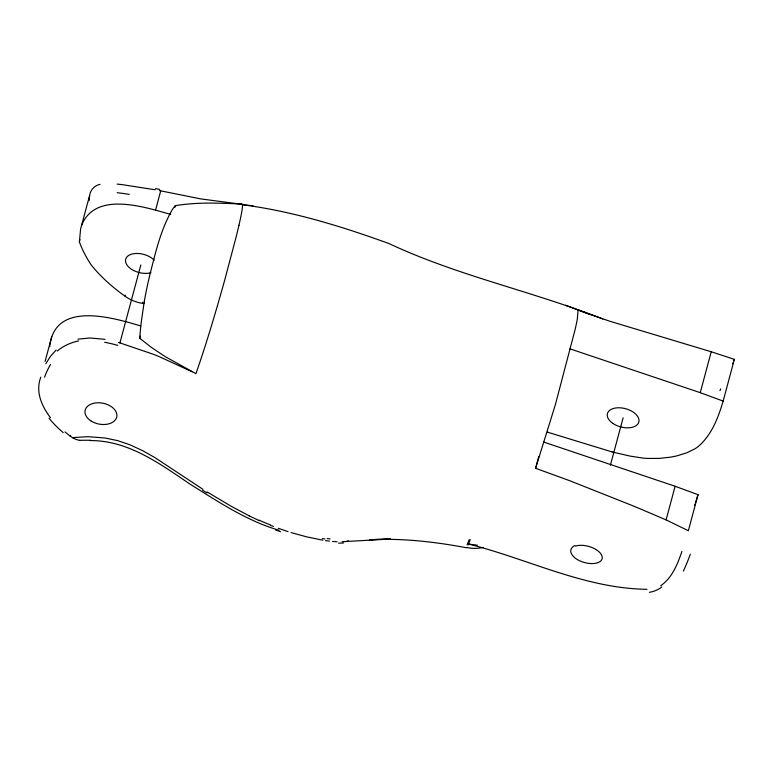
<?xml version="1.0" encoding="UTF-8"?>
<svg xmlns="http://www.w3.org/2000/svg" width="773" height="773" viewBox="0 0 773 773"><rect width="100%" height="100%" fill="white"/><g stroke="black" fill="none" stroke-linecap="round" stroke-linejoin="round"><path stroke-width="1.16" d="M143.952 303.625L142.59 303.393A24.34 14.127 15 0 1 135.613 301.644L133.777 300.977A26.862 15.595 15 0 1 125.323 296.417A170.234 98.799 15 0 1 91.427 265.265A187.027 108.539 15 0 1 79.387 241.872L80.614 228.924L89.62 195.53C90.286 190.042 94.557 185.404 100.007 184.37M89.117 200.7L89.62 195.53M49.723 346.671C54.458 300.523 112.037 317.355 140.725 325.964M144.165 302.243L141.314 321.742A97.727 28.137 -87.3 0 0 139.729 338.274L151.122 347.203L165.267 356.672L195.956 373.668L198.99 364.788A79.261 4.831 -72.5 0 0 205.637 344.555L206.99 340.255A97.282 5.933 -72.5 0 0 212.314 322.979L217.455 305.644M240.654 217.638L241.591 212.894A86.702 5.285 -72.5 0 0 241.92 204.014M240.548 218.16L238.963 225.252M149.46 276.348C155.315 253.66 160.388 230.103 172.292 209.676A91.001 26.205 -87.3 0 1 175.336 205.676C197.308 201.995 219.89 203.038 241.901 204.062M40.805 377.166C35.229 391.611 41.665 406.163 50.516 417.749M45.085 361.445L51.723 336.786M79.348 241.872L79.967 239.582M192.293 371.823L158.542 356.334A258.327 210.333 16.9 0 0 152.977 354.15L119.921 342.893L140.841 264.975M170.678 214.392L155.557 210.15L160.736 190.854L200.777 198.903L241.456 204.246M139.739 338.274L140.328 336.081M174.872 207.425L175.336 205.676M634.449 506.412L569.614 480.671L535.592 468.283L538.694 456.746M610.399 465.182L623.125 417.807M675.119 486.265L698.029 494.691L688.347 530.742L666.094 519.891L675.119 486.265L543.757 442.079M612.187 451.954L630.198 456.118L642.112 457.974A65.985 38.292 15 0 0 647.977 458.437L659.427 458.389L670.346 457.172A92.499 53.675 15 0 0 677.216 455.77L686.695 452.833L694.801 448.881A66.623 38.669 15 0 0 698.232 446.514C711.769 434.928 718.204 417.7 723.151 401.09L700.241 392.665L711.228 351.763L609.839 321.249L587.364 313.471M723.151 401.09L734.35 359.368L711.228 351.763M698.029 494.691L696.144 500.682M681.931 551.439C677.554 564.087 672.181 577.953 660.673 585.75M695.922 501.348L695.246 503.329M535.592 468.283L555.381 404.637L575.122 329.52A119.351 7.276 -72.5 0 0 576.436 323.529A103.766 6.329 -72.5 0 0 577.305 319.143L578.088 309.973L585.818 312.891M694.56 505.31L694.782 504.653M734.35 359.368L733.944 360.431M81.667 225.204C93.436 195.791 131.362 203.705 155.557 210.15M732.553 363.754L732.872 362.991M477.395 545.216L468.94 544.134L468.602 544.859M45.81 363.716L50.603 356.14L56.139 350.101M467.25 547.39L467.114 547.564A36.563 36.389 56.4 0 0 483.289 547.381M70.681 435.431L69.947 435.904L64.951 431.894M348.468 540.752L347.048 541.1M77.947 339.144L90.026 337.975L105.07 339.347M90.731 440.233L79.609 440.301M345.087 541.458L342.091 541.757M69.947 435.904L72.43 437.644L87.987 436.677L104.944 437.982L117.525 440.6L129.671 444.678L142.686 450.688L155.015 457.664L202.884 489.28M348.797 541.351L390.481 539.023L369.803 539.709C402.308 538.056 434.841 541.805 466.757 547.796M647.011 589.306C584.919 588.543 528.307 559.092 468.94 544.134M90.151 440.581C128.492 440.281 160.504 464.196 190.834 484.652C218.894 502.112 246.974 520.915 279.014 530.259M337.057 541.767L332.506 541.467M243.002 204.835C292.977 211.367 341.772 226.421 389.08 243.601C457.78 275.835 532.452 291.266 602.843 318.998M243.872 204.893L253.003 205.715M329.433 541.139L325.501 540.607M322.824 540.182L306.668 536.858L291.092 532.597M155.267 189.791L123.187 184.786A48.216 4.851 9.7 0 0 117.158 184.1M159.325 190.573L160.736 190.854M118.54 342.487L119.921 342.893M547.371 432.126L612.129 451.944M288.087 531.65L278.28 528.288M569.914 348.826L700.241 392.665M565.536 305.258L590.446 314.621M273.391 526.442L270.888 525.466M634.556 506.46L666.094 519.891M259.38 520.654L251.959 517.234A155.363 73.609 36.1 0 1 249.148 515.794M249.148 515.852L230.992 506.151L207.058 491.899M125.062 295.131L125.313 296.426M142.551 302.291L142.59 303.393M144.145 302.204A182.37 52.506 -87.3 0 1 149.479 276.396M690.308 554.299A126.675 27.702 -81.1 0 1 683.332 571.102M661.852 586.9A74.72 40.109 41.5 0 1 649.397 592.311M720.726 388.887A132.888 1.073 -65.4 0 1 719.943 390.655M574.812 545.593A16.04 8.909 14 0 0 573.576 546.269A16.146 8.861 13.1 0 0 574.523 557.43M575.46 546.076A16.233 8.339 15.7 0 1 598.07 550.965A16.233 8.339 15.7 0 1 596.911 562.986A16.233 8.339 15.7 0 1 574.358 557.478M63.26 432.687A166.301 106.597 2.7 0 1 48.989 418.241M470.274 539.583A123.371 3.768 -71.6 0 1 468.332 544.057M469.124 539.747A82.953 2.966 -74.3 0 1 467.105 544.955M155.547 188.593A127.545 37.887 10.3 0 1 159.74 189.404M117.177 192.699A49.346 7.45 11.7 0 1 129.275 194.39M44.544 377.195A98.78 66.526 -20.2 0 1 50.554 364.45M57.299 350.961A48.902 38.09 5.3 0 1 78.653 340.864M104.664 342.294A106.606 91.591 17.3 0 1 117.709 345.376M79.59 440.359A25.992 22.697 -74.9 0 1 72.459 437.586M347.203 541.303A59.618 32.766 41.8 0 1 345.251 541.689M343.637 542.917A48.013 18.079 21.4 0 1 338.555 543.119M330.061 538.936A65.541 21.547 18.6 0 1 327.172 538.559M324.911 538.984A135.391 76.865 30.4 0 1 322.273 538.539M280.589 531.718A139.758 45.095 32.7 0 1 275.536 529.891M270.521 524.983A111.138 27.016 29.6 0 1 259.119 520.19M206.884 492.913A225.416 73.619 34.7 0 1 202.652 490.266M217.474 305.606A166.504 10.155 -72.5 0 0 224.759 279.884L236.219 236.625A153.498 9.363 -72.5 0 0 238.973 225.233M150.938 272.695A16.156 9.373 15 0 1 128.608 266.965A16.156 9.373 15 0 1 132.048 254.037A16.156 9.373 15 0 1 154.252 260.23M90.731 420.773A16.156 10.619 11.2 0 0 116.694 417.207A16.156 10.619 11.2 0 0 95.398 402.965A16.156 10.619 11.2 0 0 90.731 420.773M612.738 423.314A16.262 9.44 15 0 0 638.73 422.329A16.262 9.44 15 0 0 617.898 407.786A16.262 9.44 15 0 0 612.738 423.314"/></g></svg>
